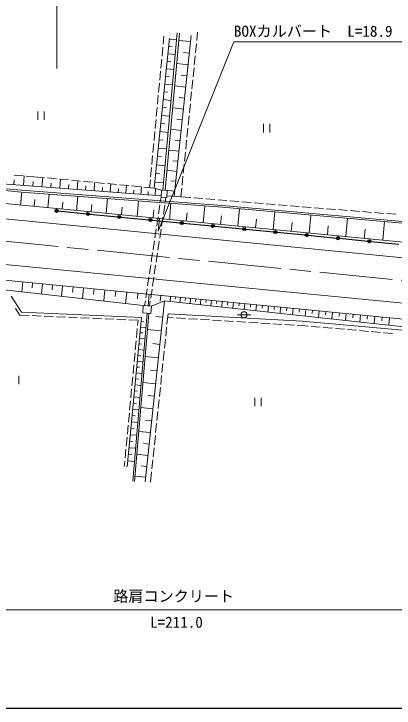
# Model space of a CAD drawing. Units: millimetres, scale not verified. Extents: x 40000 to 680000, y 20000 to 380000.
# Drawn here: x 268624 to 331486, y 205000 to 319607 of the extents above; entities that cross this region are included whole.
import ezdxf
from ezdxf.enums import TextEntityAlignment as Align

# ---------------------------------------------------------------- set-up
doc = ezdxf.new("R2010")
doc.units = ezdxf.units.MM
doc.header["$LTSCALE"] = 1000
doc.linetypes.add('CHAIN', pattern=[18.5, 12, -1.5, 3.5, -1.5])
for name, color, linetype, lineweight in [('M-BMK', 2, 'CHAIN', 13), ('M-STR-HTXT', 7, 'Continuous', 13), ('M-STR-STRC', 7, 'Continuous', 25), ('M-TTL-BAND', 7, 'Continuous', 25), ('M-WORK', 1, 'Continuous', 13)]:
    doc.layers.add(name, color=color, linetype=linetype, lineweight=lineweight)
doc.styles.add('ＭＳ ゴシック', font='')
doc.styles.get('ＭＳ ゴシック').set_extended_font_data('MS Gothic')

msp = doc.modelspace()

# ---------------------------------------------------------------- linework, layer by layer
at = {"layer": 'M-BMK'}
msp.add_line((263987, 282389), (363505, 272584), dxfattribs=at)
at = {"layer": 'M-STR-HTXT'}
for p, q in [((275709, 310614), (275709, 327416)), ((292504, 283755), (292690, 285835)), ((190234, 221202), (400678, 221202))]:
    msp.add_line(p, q, dxfattribs=at)
msp.add_lwpolyline([(292504, 283755), (305000, 315000), (348750, 315000)], dxfattribs=at)
at = {"layer": 'M-STR-STRC'}
for p, q in [((275957, 287068), (280626, 286615)), ((281123, 286567), (285792, 286114)), ((286289, 286065), (290958, 285612)), ((291455, 285564), (296124, 285111)), ((296621, 285062), (301290, 284609)), ((301787, 284561), (306456, 284108)), ((306953, 284060), (311622, 283607)), ((312119, 283558), (316788, 283105)), ((317285, 283057), (321954, 282604)), ((322451, 282555), (327120, 282102)), ((327617, 282054), (332286, 281601))]:
    msp.add_line(p, q, dxfattribs=at)
for centre, radius in [((275709, 287092), 250), ((275709, 287092), 200), ((275709, 287092), 150), ((275709, 287092), 100), ((280875, 286591), 250), ((280875, 286591), 200), ((280875, 286591), 150), ((280875, 286591), 100), ((286041, 286089), 250), ((286041, 286089), 200), ((286041, 286089), 150), ((286041, 286089), 100), ((291207, 285588), 250), ((291207, 285588), 200), ((291207, 285588), 150), ((291207, 285588), 100), ((296373, 285087), 250), ((296373, 285087), 200), ((296373, 285087), 150), ((296373, 285087), 100), ((301539, 284585), 250), ((301539, 284585), 200), ((301539, 284585), 150), ((301539, 284585), 100), ((306705, 284084), 250), ((306705, 284084), 200), ((306705, 284084), 150), ((306705, 284084), 100), ((311871, 283582), 250), ((311871, 283582), 200), ((311871, 283582), 150), ((311871, 283582), 100), ((317036, 283081), 250), ((317036, 283081), 200), ((317036, 283081), 150), ((317036, 283081), 100), ((322202, 282580), 250), ((322202, 282580), 200), ((322202, 282580), 150), ((322202, 282580), 100), ((327368, 282078), 250), ((327368, 282078), 200), ((327368, 282078), 150), ((327368, 282078), 100)]:
    msp.add_circle(centre, radius, dxfattribs=at)
at = {"layer": 'M-TTL-BAND'}
msp.add_line((40000, 205000), (579000, 205000), dxfattribs=at)
at = {"layer": 'M-WORK'}
for p, q in [((293228, 290511), (295628, 316467)), ((293627, 290489), (296027, 316430)), ((299006, 316595), (298863, 315188)), ((291824, 290854), (294348, 315618)), ((293425, 315938), (293301, 314632)), ((294332, 315455), (295524, 315333)), ((295125, 289497), (297924, 316023)), ((297819, 315029), (295916, 315230)), ((293254, 314134), (293113, 312641)), ((294208, 314240), (294815, 314178)), ((298812, 314690), (298659, 313198)), ((294084, 313025), (295299, 312901)), ((297618, 313125), (296667, 313226)), ((293066, 312143), (292925, 310650)), ((293958, 311787), (294577, 311724)), ((298609, 312701), (298456, 311209)), ((297418, 311222), (295563, 311417)), ((298405, 310711), (298253, 309219)), ((292878, 310152), (292736, 308659)), ((293832, 310549), (295069, 310423)), ((297222, 309367), (296295, 309465)), ((293703, 309288), (294334, 309224)), ((298202, 308721), (298050, 307229)), ((292689, 308161), (292548, 306667)), ((293574, 308027), (294836, 307898)), ((297026, 307513), (295220, 307703)), ((292501, 306170), (292360, 304676)), ((293443, 306741), (294086, 306676)), ((297999, 306732), (297846, 305240)), ((293312, 305456), (294598, 305325)), ((296836, 305706), (295932, 305801)), ((292313, 304178), (292172, 302685)), ((293179, 304146), (293834, 304079)), ((296645, 303899), (294885, 304085)), ((297796, 304742), (297643, 303250)), ((272560, 303502), (272560, 302102)), ((273610, 302102), (273610, 303502)), ((293045, 302836), (294355, 302703)), ((297592, 302753), (297440, 301260)), ((292125, 302187), (291984, 300694)), ((292909, 301501), (293577, 301433)), ((296459, 302139), (295579, 302232)), ((309887, 301437), (309887, 300037)), ((310937, 300037), (310937, 301437)), ((296273, 300380), (294559, 300560)), ((297389, 300763), (297237, 299271)), ((291936, 300196), (291795, 298703)), ((292773, 300166), (294108, 300030)), ((291748, 298205), (291607, 296712)), ((292635, 298806), (293315, 298737)), ((296093, 298665), (295235, 298755)), ((297186, 298773), (297033, 297281)), ((292496, 297446), (293856, 297307)), ((295912, 296950), (294241, 297127)), ((291560, 296214), (291419, 294721)), ((292355, 296060), (293048, 295989)), ((296983, 296784), (296830, 295291)), ((192049, 295664), (275705, 287452)), ((225742, 294691), (292966, 289547)), ((292214, 294674), (293600, 294533)), ((295735, 295280), (294900, 295368)), ((296779, 294794), (296627, 293302)), ((225677, 294099), (269865, 290196)), ((225706, 294398), (269889, 290495)), ((291372, 294223), (291231, 292730)), ((295559, 293610), (293932, 293781)), ((191583, 293107), (392787, 273513)), ((268670, 292996), (270165, 292872)), ((270198, 291289), (270318, 292860)), ((270663, 292831), (271935, 292726)), ((271935, 292726), (273666, 292563)), ((273269, 291054), (273387, 292590)), ((274164, 292517), (275657, 292376)), ((276155, 292329), (277648, 292189)), ((276237, 290827), (276350, 292311)), ((292070, 293261), (292776, 293189)), ((296576, 292804), (296424, 291312)), ((268627, 291409), (268687, 292195)), ((271734, 291171), (271792, 291939)), ((274753, 290940), (274810, 291682)), ((277671, 290717), (277725, 291434)), ((278146, 292142), (279640, 292001)), ((279104, 290607), (279214, 292041)), ((280137, 291954), (281631, 291814)), ((280489, 290502), (280542, 291194)), ((281875, 290396), (281981, 291781)), ((282129, 291767), (283622, 291626)), ((284120, 291579), (285613, 291439)), ((284551, 290191), (284654, 291529)), ((286111, 291392), (287604, 291251)), ((287138, 289993), (287237, 291286)), ((288102, 291204), (289596, 291064)), ((291184, 292232), (291060, 290926)), ((291926, 291849), (293338, 291705)), ((295387, 291983), (294574, 292068)), ((269739, 288038), (269950, 290190)), ((269865, 290196), (303055, 287688)), ((269889, 290495), (303079, 287987)), ((283213, 290293), (283264, 290962)), ((285844, 290092), (285894, 290738)), ((288387, 289897), (288435, 290522)), ((289636, 289802), (289732, 291051)), ((290093, 291017), (291824, 290854)), ((290803, 289712), (290847, 290295)), ((291824, 290854), (293020, 290523)), ((291969, 289623), (292058, 290789)), ((292956, 289369), (293020, 290523)), ((293020, 290523), (293954, 290471)), ((295216, 290355), (293630, 290523)), ((293954, 290471), (293889, 289317)), ((296373, 290815), (296229, 289408)), ((271992, 287817), (272102, 288943)), ((274245, 287596), (274466, 289848)), ((278951, 287139), (279178, 289492)), ((283862, 286665), (284099, 289120)), ((292836, 288576), (292956, 289369)), ((293889, 289317), (292956, 289369)), ((293636, 288520), (293758, 289324)), ((296229, 289408), (293905, 289597)), ((296229, 289408), (297860, 289275)), ((298359, 289235), (299854, 289113)), ((300352, 289072), (301847, 288951)), ((302345, 288910), (303841, 288789)), ((276598, 287366), (276711, 288543)), ((281407, 286902), (281525, 288130)), ((286424, 286417), (286548, 287698)), ((288986, 286170), (289234, 288732)), ((292536, 286598), (292761, 288081)), ((293337, 286543), (293562, 288026)), ((294333, 285654), (294591, 288327)), ((299911, 285116), (300181, 287905)), ((303055, 287688), (338261, 284582)), ((303079, 287987), (338285, 284881)), ((304339, 288748), (305834, 288627)), ((306332, 288586), (307827, 288465)), ((308326, 288424), (309821, 288302)), ((310319, 288262), (311814, 288140)), ((312313, 288100), (313808, 287978)), ((314306, 287938), (315801, 287816)), ((316299, 287775), (317794, 287654)), ((275705, 287452), (391750, 276251)), ((291660, 285912), (291789, 287249)), ((297122, 285385), (297257, 286779)), ((305656, 284561), (305934, 287434)), ((311498, 283997), (311780, 286918)), ((318293, 287613), (319788, 287492)), ((320286, 287451), (321781, 287330)), ((322280, 287289), (323775, 287167)), ((324273, 287127), (325768, 287005)), ((326266, 286965), (327762, 286843)), ((328260, 286803), (329755, 286681)), ((330253, 286641), (331748, 286519)), ((191171, 285631), (404190, 264947)), ((292236, 284621), (292461, 286104)), ((293037, 284566), (293262, 286049)), ((302784, 284838), (302923, 286275)), ((308577, 284279), (308718, 285739)), ((317437, 283424), (317724, 286393)), ((323476, 282841), (323767, 285860)), ((314467, 283711), (314611, 285195)), ((320456, 283132), (320602, 284642)), ((329615, 282248), (329912, 285318)), ((291937, 282643), (292162, 284126)), ((292738, 282588), (292962, 284071)), ((326546, 282545), (326694, 284080)), ((190812, 283057), (389777, 263712)), ((291637, 280666), (291862, 282149)), ((292438, 280611), (292663, 282094)), ((291338, 278688), (291562, 280172)), ((292138, 278633), (292363, 280116)), ((290023, 271487), (223643, 278873)), ((291038, 276711), (291263, 278194)), ((291839, 276656), (292063, 278139)), ((290738, 274734), (290963, 276217)), ((270086, 275349), (269928, 273723)), ((271712, 275191), (271633, 274378)), ((291539, 274678), (291764, 276161)), ((273339, 275033), (273176, 273361)), ((275010, 274870), (274929, 274034)), ((276682, 274708), (276515, 272990)), ((278400, 274541), (278316, 273682)), ((280118, 274374), (279946, 272608)), ((281883, 274202), (281798, 273319)), ((283649, 274030), (283473, 272215)), ((290439, 272756), (290663, 274239)), ((291239, 272701), (291464, 274184)), ((268174, 272992), (269908, 270371)), ((285464, 273854), (285376, 272946)), ((287279, 273677), (287097, 271812)), ((289144, 273496), (289053, 272563)), ((291009, 273315), (290825, 271421)), ((292904, 273131), (292811, 272183)), ((294522, 272973), (294443, 272157)), ((295338, 272894), (295298, 272486)), ((296154, 272814), (296073, 271979)), ((290244, 271468), (290364, 272262)), ((290311, 242351), (293499, 272260)), ((291043, 271403), (291165, 272207)), ((293499, 272260), (291365, 271376)), ((293499, 272260), (361705, 264801)), ((296989, 272733), (296949, 272315)), ((297825, 272652), (297742, 271796)), ((298681, 272569), (298639, 272141)), ((299536, 272486), (299451, 271610)), ((300412, 272400), (300370, 271962)), ((301288, 272315), (301201, 271418)), ((302186, 272228), (302142, 271779)), ((303083, 272141), (302993, 271222)), ((304001, 272051), (303957, 271592)), ((304920, 271962), (304829, 271021)), ((305861, 271871), (305815, 271400)), ((306802, 271779), (306708, 270816)), ((307765, 271686), (307718, 271204)), ((268898, 270992), (269632, 269883)), ((289920, 270236), (290023, 271487)), ((290023, 271487), (291365, 271376)), ((291365, 271376), (291262, 270126)), ((308728, 271592), (308633, 270605)), ((309715, 271496), (309667, 271003)), ((310701, 271400), (310603, 270390)), ((311712, 271302), (311663, 270797)), ((312722, 271204), (312621, 270169)), ((313756, 271103), (313706, 270586)), ((314791, 271002), (314688, 269943)), ((315850, 270899), (315798, 270370)), ((316909, 270797), (316804, 269712)), ((317994, 270691), (317941, 270149)), ((319079, 270586), (318971, 269475)), ((320189, 270478), (320135, 269922)), ((269632, 269883), (271152, 269816)), ((269908, 270371), (289703, 269503)), ((271651, 269794), (273150, 269728)), ((273649, 269706), (275148, 269641)), ((275647, 269619), (277146, 269553)), ((277645, 269531), (279144, 269465)), ((279644, 269443), (281142, 269378)), ((281642, 269356), (283140, 269290)), ((289703, 269503), (287379, 244817)), ((290658, 270176), (288285, 242445)), ((290957, 270151), (288584, 242419)), ((291262, 270126), (289920, 270236)), ((293207, 269525), (292089, 269644)), ((294110, 270076), (293933, 268381)), ((294049, 269492), (294976, 269436)), ((294110, 270076), (316270, 268853)), ((295475, 269406), (296972, 269315)), ((305549, 269935), (306662, 269935)), ((306662, 269935), (307775, 269935)), ((321300, 270370), (321190, 269232)), ((322438, 270259), (322382, 269690)), ((323575, 270148), (323462, 268984)), ((324740, 270035), (324683, 269453)), ((325905, 269922), (325789, 268729)), ((327097, 269806), (327039, 269210)), ((328290, 269690), (328171, 268469)), ((329511, 269571), (329452, 268961)), ((330733, 269452), (330611, 268202)), ((283640, 269268), (285138, 269202)), ((285638, 269180), (287136, 269115)), ((287636, 269093), (289155, 269026)), ((289155, 269026), (289073, 268146)), ((289636, 268798), (290089, 268756)), ((297471, 269285), (298968, 269194)), ((299468, 269164), (300965, 269073)), ((301464, 269043), (302961, 268952)), ((303460, 268922), (304957, 268831)), ((305457, 268801), (306954, 268710)), ((307453, 268680), (308950, 268590)), ((309449, 268559), (310946, 268469)), ((311446, 268438), (312943, 268348)), ((313442, 268317), (314939, 268227)), ((315438, 268196), (316365, 268140)), ((316270, 268853), (361705, 264801)), ((289026, 267648), (288885, 266154)), ((289551, 267894), (290456, 267809)), ((292969, 267289), (290733, 267527)), ((293881, 267883), (293725, 266392)), ((316365, 268140), (317289, 268060)), ((317787, 268017), (319281, 267887)), ((319779, 267844), (321274, 267714)), ((321772, 267671), (323266, 267541)), ((323764, 267498), (325259, 267368)), ((325757, 267325), (327251, 267195)), ((327749, 267152), (329244, 267023)), ((289378, 266053), (290298, 265967)), ((289465, 266974), (289925, 266930)), ((293673, 265894), (293517, 264402)), ((329742, 266979), (331236, 266850)), ((288838, 265657), (288698, 264163)), ((289290, 265117), (289758, 265073)), ((292731, 265052), (291613, 265172)), ((288651, 263665), (288510, 262172)), ((289202, 264181), (290138, 264093)), ((293466, 263905), (293310, 262413)), ((289112, 263229), (289588, 263184)), ((292492, 262816), (290349, 263045)), ((288464, 261674), (288323, 260181)), ((288931, 261308), (289416, 261263)), ((289023, 262277), (289975, 262187)), ((293258, 261916), (293102, 260424)), ((288840, 260340), (289809, 260248)), ((292264, 260673), (291192, 260787)), ((269468, 258476), (269468, 259876)), ((288276, 259683), (288136, 258190)), ((288748, 259354), (289240, 259308)), ((293050, 259927), (292894, 258435)), ((288655, 258369), (289640, 258276)), ((292035, 258530), (289982, 258749)), ((292842, 257938), (292687, 256446)), ((288089, 257692), (287948, 256198)), ((288560, 257367), (289062, 257320)), ((287901, 255701), (287761, 254207)), ((288466, 256365), (289468, 256270)), ((291816, 256477), (290790, 256586)), ((292635, 255948), (292479, 254456)), ((308474, 256234), (308474, 254834)), ((309524, 254834), (309524, 256234)), ((288370, 255345), (288880, 255297)), ((291597, 254423), (289629, 254633)), ((287714, 253709), (287574, 252216)), ((288177, 253289), (288695, 253240)), ((288274, 254326), (289294, 254230)), ((292427, 253959), (292271, 252467)), ((288079, 252252), (289116, 252154)), ((291388, 252455), (290404, 252560)), ((287527, 251718), (287386, 250225)), ((287980, 251197), (288507, 251147)), ((292219, 251970), (292064, 250478)), ((287881, 250142), (288935, 250043)), ((291178, 250487), (289292, 250688)), ((292012, 249981), (291856, 248489)), ((287339, 249727), (287199, 248234)), ((287780, 249069), (288316, 249018)), ((290977, 248601), (290034, 248701)), ((287152, 247736), (287011, 246242)), ((287679, 247996), (288752, 247895)), ((291804, 247992), (291648, 246500)), ((287576, 246904), (288122, 246853)), ((290776, 246714), (288968, 246907)), ((286965, 245745), (286882, 244864)), ((287473, 245813), (288565, 245710)), ((291596, 246002), (291440, 244511)), ((290583, 244907), (289679, 245003)), ((290390, 243100), (288658, 243284)), ((291388, 244013), (291211, 242318))]:
    msp.add_line(p, q, dxfattribs=at)
msp.add_circle((306662, 269935), 500, dxfattribs=at)

# ---------------------------------------------------------------- texts
at = {"layer": 'M-STR-HTXT', "style": 'ＭＳ ゴシック'}
for s, p in [('BOXカルバート\u3000L=18.9\u3000W=1.0\u3000H=1.0', (305000, 316750)), ('路肩コンクリート', (285040, 223478))]:
    msp.add_text(s, height=1833, dxfattribs=at).set_placement(p, align=Align.MIDDLE_LEFT)
msp.add_text('L=211.0', height=1833, dxfattribs=at).set_placement((295498, 217718), align=Align.BOTTOM_CENTER)

doc.saveas('drawing.dxf')
